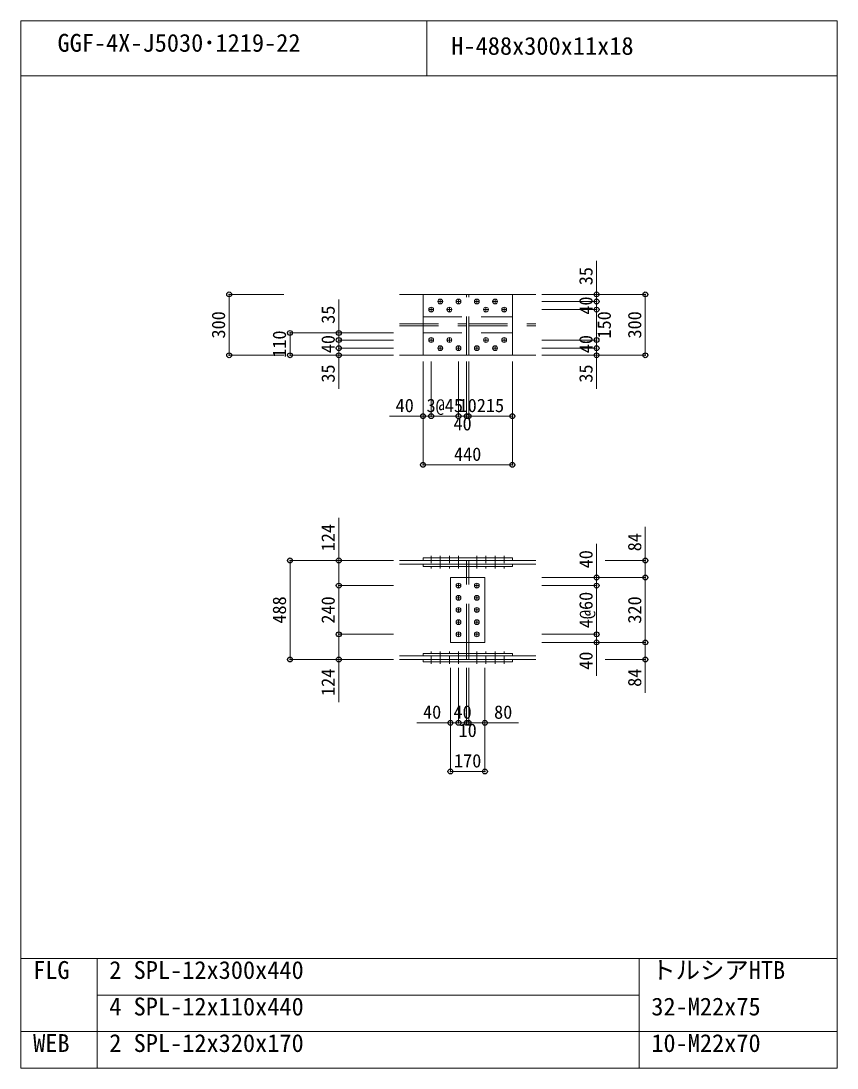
# Model space of a CAD drawing. Units: millimetres, scale not verified. Extents: x -8310 to 8310, y -4800 to 5700.
# Drawn here: x 4290 to 8310, y 540 to 5700 of the extents above; entities that cross this region are included whole.
import ezdxf
from ezdxf.enums import TextEntityAlignment as Align

# ---------------------------------------------------------------- set-up
doc = ezdxf.new("R2010")
doc.units = ezdxf.units.MM
doc.header["$LTSCALE"] = 30
doc.header["$PDMODE"] = 32
doc.header["$PDSIZE"] = 24
doc.linetypes.add('DASHED1', pattern=[1.8, 1.2, -0.6])
doc.linetypes.add('USER2', pattern=[9.525, 6.35, -3.175])
doc.layers.add('0-0', color=7, linetype='Continuous')
doc.layers.add('0-2', color=7, linetype='Continuous')
for name, color, linetype, lineweight in [('0-1', 7, 'Continuous', 18), ('0-5', 7, 'Continuous', 18), ('0-6', 7, 'USER2', 18), ('0-8', 7, 'Continuous', 18), ('0-9', 7, 'Continuous', 18), ('0-A', 7, 'Continuous', 18), ('0-B', 7, 'Continuous', 18)]:
    doc.layers.add(name, color=color, linetype=linetype, lineweight=lineweight)
doc.styles.add('ＭＳ ゴシック', font='')
doc.styles.get('ＭＳ ゴシック').set_extended_font_data('MS Gothic')

msp = doc.modelspace()

# ---------------------------------------------------------------- linework, layer by layer
at = {"layer": '0-0'}
for p in [(5315.5, 4352.5), (7125.5, 4352.5), (7365.5, 4352.5), (7125.5, 4317.5), (7125.5, 4277.5), (5615.5, 4162.5), (5855.5, 4162.5), (5855.5, 4127.5), (7125.5, 4127.5), (5855.5, 4087.5), (7125.5, 4087.5), (5315.5, 4052.5), (5615.5, 4052.5), (5855.5, 4052.5), (7125.5, 4052.5), (7365.5, 4052.5), (6270.5, 3752.5), (6310.5, 3752.5), (6445.5, 3752.5), (6485.5, 3752.5), (6495.5, 3752.5), (6710.5, 3752.5), (6270.5, 3512.5), (6710.5, 3512.5), (5615.5, 3041.5), (5855.5, 3041.5), (7365.5, 3041.5), (7125.5, 2957.5), (7365.5, 2957.5), (5855.5, 2917.5), (7125.5, 2917.5), (5855.5, 2677.5), (7125.5, 2677.5), (7125.5, 2637.5), (7365.5, 2637.5), (5615.5, 2553.5), (5855.5, 2553.5), (7365.5, 2553.5), (6405.5, 2241.5), (6445.5, 2241.5), (6485.5, 2241.5), (6495.5, 2241.5), (6575.5, 2241.5), (6405.5, 2001.5), (6575.5, 2001.5)]:
    msp.add_point(p, dxfattribs=at)
at = {"layer": '0-1'}
for p, q in [((4290, 540), (4290, 5700)), ((4290, 5700), (8310, 5700)), ((6290, 5430), (6290, 5700)), ((8310, 540), (8310, 5700)), ((4290, 5430), (8310, 5430)), ((4290, 1080), (8310, 1080)), ((4665, 540), (4665, 1080)), ((7335, 540), (7335, 1080)), ((4665, 900), (7335, 900)), ((4290, 720), (8310, 720)), ((4290, 540), (8310, 540))]:
    msp.add_line(p, q, dxfattribs=at)
at = {"layer": '0-5'}
for p, q in [((6155.5, 4352.5), (6485.5, 4352.5)), ((6270.5, 4352.5), (6710.5, 4352.5)), ((6270.5, 4052.5), (6270.5, 4352.5)), ((6495.5, 4352.5), (6825.5, 4352.5)), ((6155.5, 4052.5), (6485.5, 4052.5)), ((6495.5, 4052.5), (6825.5, 4052.5)), ((6270.5, 3053.5), (6710.5, 3053.5)), ((6270.5, 3041.5), (6270.5, 3053.5)), ((6155.5, 3041.5), (6485.5, 3041.5)), ((6270.5, 3023.5), (6710.5, 3023.5)), ((6270.5, 3011.5), (6270.5, 3023.5)), ((6485.5, 2957.5), (6485.5, 3011.5)), ((6495.5, 3041.5), (6825.5, 3041.5)), ((6495.5, 3023.5), (6495.5, 3041.5)), ((6495.5, 3023.5), (6825.5, 3023.5)), ((6495.5, 2957.5), (6495.5, 3011.5)), ((6405.5, 2957.5), (6575.5, 2957.5)), ((6405.5, 2637.5), (6405.5, 2957.5)), ((6485.5, 2583.5), (6485.5, 2637.5)), ((6495.5, 2583.5), (6495.5, 2637.5)), ((6270.5, 2583.5), (6485.5, 2583.5)), ((6270.5, 2571.5), (6270.5, 2583.5)), ((6485.5, 2583.5), (6710.5, 2583.5)), ((6710.5, 2571.5), (6710.5, 2583.5)), ((6155.5, 2571.5), (6485.5, 2571.5)), ((6270.5, 2571.5), (6485.5, 2571.5)), ((6270.5, 2553.5), (6485.5, 2553.5)), ((6270.5, 2541.5), (6270.5, 2553.5)), ((6270.5, 2541.5), (6485.5, 2541.5)), ((6485.5, 2571.5), (6710.5, 2571.5)), ((6485.5, 2553.5), (6710.5, 2553.5)), ((6485.5, 2541.5), (6710.5, 2541.5)), ((6495.5, 2553.5), (6825.5, 2553.5)), ((6710.5, 2541.5), (6710.5, 2553.5))]:
    msp.add_line(p, q, dxfattribs=at)
for points in [[(6270.5, 4052.5), (6710.5, 4052.5), (6710.5, 4352.5)], [(6270.5, 3041.5), (6710.5, 3041.5), (6710.5, 3053.5)], [(6155.5, 3023.5), (6485.5, 3023.5), (6485.5, 3041.5)], [(6270.5, 3011.5), (6710.5, 3011.5), (6710.5, 3023.5)], [(6405.5, 2637.5), (6575.5, 2637.5), (6575.5, 2957.5)], [(6155.5, 2553.5), (6485.5, 2553.5), (6485.5, 2571.5)], [(6495.5, 2553.5), (6495.5, 2571.5), (6825.5, 2571.5)]]:
    msp.add_lwpolyline(points, dxfattribs=at)
at = {"layer": '0-6'}
for p, q in [((6270.5, 4352.5), (6710.5, 4352.5)), ((6485.5, 4052.5), (6485.5, 4352.5)), ((6495.5, 4052.5), (6495.5, 4352.5)), ((6270.5, 4242.5), (6710.5, 4242.5)), ((6155.5, 4208), (6485.5, 4208)), ((6155.5, 4197), (6485.5, 4197)), ((6495.5, 4208), (6825.5, 4208)), ((6495.5, 4197), (6825.5, 4197)), ((6270.5, 4162.5), (6710.5, 4162.5)), ((6270.5, 4052.5), (6710.5, 4052.5)), ((6485.5, 3011.5), (6485.5, 3023.5)), ((6495.5, 3011.5), (6495.5, 3023.5)), ((6485.5, 2637.5), (6485.5, 2957.5)), ((6495.5, 2637.5), (6495.5, 2957.5)), ((6485.5, 2571.5), (6485.5, 2583.5)), ((6495.5, 2571.5), (6495.5, 2583.5))]:
    msp.add_line(p, q, dxfattribs=at)
at = {"layer": '0-8'}
for p, q in [((6310.5, 4266.5), (6310.5, 4288.5)), ((6344.5, 4317.5), (6366.5, 4317.5)), ((6355.5, 4306.5), (6355.5, 4328.5)), ((6400.5, 4266.5), (6400.5, 4288.5)), ((6434.5, 4317.5), (6456.5, 4317.5)), ((6445.5, 4306.5), (6445.5, 4328.5)), ((6524.5, 4317.5), (6546.5, 4317.5)), ((6535.5, 4306.5), (6535.5, 4328.5)), ((6580.5, 4266.5), (6580.5, 4288.5)), ((6614.5, 4317.5), (6636.5, 4317.5)), ((6625.5, 4306.5), (6625.5, 4328.5)), ((6670.5, 4266.5), (6670.5, 4288.5)), ((6299.5, 4277.5), (6321.5, 4277.5)), ((6389.5, 4277.5), (6411.5, 4277.5)), ((6569.5, 4277.5), (6591.5, 4277.5)), ((6659.5, 4277.5), (6681.5, 4277.5)), ((6310.5, 4116.5), (6310.5, 4138.5)), ((6400.5, 4116.5), (6400.5, 4138.5)), ((6580.5, 4116.5), (6580.5, 4138.5)), ((6670.5, 4116.5), (6670.5, 4138.5)), ((6299.5, 4127.5), (6321.5, 4127.5)), ((6344.5, 4087.5), (6366.5, 4087.5)), ((6355.5, 4076.5), (6355.5, 4098.5)), ((6389.5, 4127.5), (6411.5, 4127.5)), ((6434.5, 4087.5), (6456.5, 4087.5)), ((6445.5, 4076.5), (6445.5, 4098.5)), ((6524.5, 4087.5), (6546.5, 4087.5)), ((6535.5, 4076.5), (6535.5, 4098.5)), ((6569.5, 4127.5), (6591.5, 4127.5)), ((6614.5, 4087.5), (6636.5, 4087.5)), ((6625.5, 4076.5), (6625.5, 4098.5)), ((6659.5, 4127.5), (6681.5, 4127.5)), ((6434.5, 2917.5), (6456.5, 2917.5)), ((6445.5, 2906.5), (6445.5, 2928.5)), ((6524.5, 2917.5), (6546.5, 2917.5)), ((6535.5, 2906.5), (6535.5, 2928.5)), ((6434.5, 2857.5), (6456.5, 2857.5)), ((6445.5, 2846.5), (6445.5, 2868.5)), ((6524.5, 2857.5), (6546.5, 2857.5)), ((6535.5, 2846.5), (6535.5, 2868.5)), ((6434.5, 2797.5), (6456.5, 2797.5)), ((6445.5, 2786.5), (6445.5, 2808.5)), ((6524.5, 2797.5), (6546.5, 2797.5)), ((6535.5, 2786.5), (6535.5, 2808.5)), ((6434.5, 2737.5), (6456.5, 2737.5)), ((6445.5, 2726.5), (6445.5, 2748.5)), ((6524.5, 2737.5), (6546.5, 2737.5)), ((6535.5, 2726.5), (6535.5, 2748.5)), ((6445.5, 2666.5), (6445.5, 2688.5)), ((6535.5, 2666.5), (6535.5, 2688.5)), ((6434.5, 2677.5), (6456.5, 2677.5)), ((6524.5, 2677.5), (6546.5, 2677.5))]:
    msp.add_line(p, q, dxfattribs=at)
at = {"layer": '0-9', "linetype": 'DASHED1'}
for p, q in [((6310.5, 3063.5), (6310.5, 3001.5)), ((6400.5, 3063.5), (6400.5, 3001.5)), ((6580.5, 3063.5), (6580.5, 3001.5)), ((6670.5, 3063.5), (6670.5, 3001.5)), ((6310.5, 2531.5), (6310.5, 2593.5)), ((6400.5, 2531.5), (6400.5, 2593.5)), ((6580.5, 2531.5), (6580.5, 2593.5)), ((6670.5, 2531.5), (6670.5, 2593.5))]:
    msp.add_line(p, q, dxfattribs=at)
at = {"layer": '0-9'}
for p, q in [((6355.5, 3063.5), (6355.5, 3001.5)), ((6445.5, 3063.5), (6445.5, 3001.5)), ((6535.5, 3063.5), (6535.5, 3001.5)), ((6625.5, 3063.5), (6625.5, 3001.5)), ((6355.5, 2531.5), (6355.5, 2593.5)), ((6445.5, 2531.5), (6445.5, 2593.5)), ((6535.5, 2531.5), (6535.5, 2593.5)), ((6625.5, 2531.5), (6625.5, 2593.5))]:
    msp.add_line(p, q, dxfattribs=at)
at = {"layer": '0-A'}
for p, q in [((5585.5, 4352.5), (5315.5, 4352.5)), ((6855.5, 4352.5), (7125.5, 4352.5)), ((6855.5, 4352.5), (7365.5, 4352.5)), ((6855.5, 4317.5), (7125.5, 4317.5)), ((6855.5, 4277.5), (7125.5, 4277.5)), ((6125.5, 4162.5), (5615.5, 4162.5)), ((6125.5, 4162.5), (5855.5, 4162.5)), ((6125.5, 4127.5), (5855.5, 4127.5)), ((6125.5, 4087.5), (5855.5, 4087.5)), ((5855.5, 3887.5), (5855.5, 4087.5)), ((6855.5, 4127.5), (7125.5, 4127.5)), ((6855.5, 4087.5), (7125.5, 4087.5)), ((7125.5, 3887.5), (7125.5, 4087.5)), ((6125.5, 4052.5), (5855.5, 4052.5)), ((6855.5, 4052.5), (7125.5, 4052.5)), ((6270.5, 4022.5), (6270.5, 3752.5)), ((6270.5, 4022.5), (6270.5, 3512.5)), ((6310.5, 4022.5), (6310.5, 3752.5)), ((6310.5, 4022.5), (6310.5, 3752.5)), ((6445.5, 4022.5), (6445.5, 3752.5)), ((6445.5, 4022.5), (6445.5, 3752.5)), ((6485.5, 4022.5), (6485.5, 3752.5)), ((6485.5, 4022.5), (6485.5, 3752.5)), ((6495.5, 4022.5), (6495.5, 3752.5)), ((6495.5, 4022.5), (6495.5, 3752.5)), ((6710.5, 4022.5), (6710.5, 3752.5)), ((6710.5, 4022.5), (6710.5, 3512.5)), ((6105.5, 3752.5), (6310.5, 3752.5)), ((6310.5, 3752.5), (6445.5, 3752.5)), ((6445.5, 3752.5), (6485.5, 3752.5)), ((6485.5, 3752.5), (6495.5, 3752.5)), ((6495.5, 3752.5), (6710.5, 3752.5)), ((6270.5, 3512.5), (6710.5, 3512.5)), ((6125.5, 3041.5), (5615.5, 3041.5)), ((6125.5, 3041.5), (5855.5, 3041.5)), ((7168, 3041.5), (7365.5, 3041.5)), ((6855.5, 2957.5), (7125.5, 2957.5)), ((6855.5, 2957.5), (7365.5, 2957.5)), ((6125.5, 2917.5), (5855.5, 2917.5)), ((6855.5, 2917.5), (7125.5, 2917.5)), ((6125.5, 2677.5), (5855.5, 2677.5)), ((5855.5, 2343.5), (5855.5, 2677.5)), ((6855.5, 2677.5), (7125.5, 2677.5)), ((6855.5, 2637.5), (7125.5, 2637.5)), ((6855.5, 2637.5), (7365.5, 2637.5)), ((7125.5, 2472.5), (7125.5, 2677.5)), ((7365.5, 2388.5), (7365.5, 2637.5)), ((6125.5, 2553.5), (5855.5, 2553.5)), ((7168, 2553.5), (7365.5, 2553.5)), ((6405.5, 2511.5), (6405.5, 2241.5)), ((6405.5, 2511.5), (6405.5, 2001.5)), ((6445.5, 2511.5), (6445.5, 2241.5)), ((6445.5, 2511.5), (6445.5, 2241.5)), ((6485.5, 2511.5), (6485.5, 2241.5)), ((6485.5, 2511.5), (6485.5, 2241.5)), ((6495.5, 2511.5), (6495.5, 2241.5)), ((6495.5, 2511.5), (6495.5, 2241.5)), ((6575.5, 2511.5), (6575.5, 2241.5)), ((6575.5, 2511.5), (6575.5, 2001.5)), ((6240.5, 2241.5), (6445.5, 2241.5)), ((6445.5, 2241.5), (6485.5, 2241.5)), ((6485.5, 2241.5), (6495.5, 2241.5)), ((6495.5, 2241.5), (6740.5, 2241.5)), ((6405.5, 2001.5), (6575.5, 2001.5))]:
    msp.add_line(p, q, dxfattribs=at)
for points in [[(6855.5, 4317.5), (7125.5, 4317.5), (7125.5, 4517.5)], [(5585.5, 4052.5), (5315.5, 4052.5), (5315.5, 4352.5)], [(6855.5, 4052.5), (7365.5, 4052.5), (7365.5, 4352.5)], [(6125.5, 4127.5), (5855.5, 4127.5), (5855.5, 4327.5)], [(6855.5, 4277.5), (7125.5, 4277.5), (7125.5, 4317.5)], [(6855.5, 4127.5), (7125.5, 4127.5), (7125.5, 4277.5)], [(6125.5, 4052.5), (5615.5, 4052.5), (5615.5, 4162.5)], [(6125.5, 4087.5), (5855.5, 4087.5), (5855.5, 4127.5)], [(6855.5, 4087.5), (7125.5, 4087.5), (7125.5, 4127.5)], [(6125.5, 2917.5), (5855.5, 2917.5), (5855.5, 3251.5)], [(6855.5, 2957.5), (7365.5, 2957.5), (7365.5, 3206.5)], [(6855.5, 2917.5), (7125.5, 2917.5), (7125.5, 3122.5)], [(6125.5, 2553.5), (5615.5, 2553.5), (5615.5, 3041.5)], [(6855.5, 2637.5), (7365.5, 2637.5), (7365.5, 2957.5)], [(6125.5, 2677.5), (5855.5, 2677.5), (5855.5, 2917.5)], [(6855.5, 2677.5), (7125.5, 2677.5), (7125.5, 2917.5)]]:
    msp.add_lwpolyline(points, dxfattribs=at)
at = {"layer": '0-B'}
for centre in [(6310.5, 4277.5), (6355.5, 4317.5), (6400.5, 4277.5), (6445.5, 4317.5), (6535.5, 4317.5), (6580.5, 4277.5), (6625.5, 4317.5), (6670.5, 4277.5), (6310.5, 4127.5), (6400.5, 4127.5), (6580.5, 4127.5), (6670.5, 4127.5), (6355.5, 4087.5), (6445.5, 4087.5), (6535.5, 4087.5), (6625.5, 4087.5), (6445.5, 2917.5), (6535.5, 2917.5), (6445.5, 2857.5), (6535.5, 2857.5), (6445.5, 2797.5), (6535.5, 2797.5), (6445.5, 2737.5), (6535.5, 2737.5), (6445.5, 2677.5), (6535.5, 2677.5)]:
    msp.add_circle(centre, 12, dxfattribs=at)

# ---------------------------------------------------------------- texts
at = {"layer": '0-2', "style": 'ＭＳ ゴシック'}
for s, p in [('GGF-4X-J5030･1219-22', (4470, 5521.8)), ('H-488x300x11x18', (6410, 5506.8)), ('FLG', (4350, 952.8)), ('2', (4725, 952.8)), ('SPL-12x300x440', (4845, 952.8)), ('トルシアHTB', (7395, 952.8)), ('4', (4725, 772.8)), ('SPL-12x110x440', (4845, 772.8)), ('32-M22x75', (7395, 772.8)), ('WEB', (4350, 592.8)), ('2', (4725, 592.8)), ('SPL-12x320x170', (4845, 592.8)), ('10-M22x70', (7395, 592.8))]:
    msp.add_text(s, height=87.98, dxfattribs=at).set_placement(p, align=Align.BOTTOM_LEFT)
at = {"layer": '0-A', "style": 'ＭＳ ゴシック'}
for s, p in [('35', (7125.5, 4397.5)), ('40', (7125.5, 4252.5)), ('35', (5855.5, 4207.5)), ('300', (5315.5, 4135)), ('150', (7215.5, 4135)), ('300', (7365.5, 4135)), ('110', (5615.5, 4040)), ('40', (5855.5, 4062.5)), ('40', (7125.5, 4062.5)), ('35', (5855.5, 3917.5)), ('35', (7125.5, 3917.5)), ('124', (5855.5, 3086.5)), ('84', (7365.5, 3086.5)), ('40', (7125.5, 3002.5)), ('488', (5615.5, 2730)), ('240', (5855.5, 2730)), ('4@60', (7125.5, 2707.5)), ('320', (7365.5, 2730)), ('40', (7125.5, 2502.5)), ('124', (5855.5, 2373.5)), ('84', (7365.5, 2418.5))]:
    msp.add_text(s, height=65.98, rotation=90, dxfattribs=at).set_placement(p, align=Align.BOTTOM_LEFT)
for s, p in [('40', (6135.5, 3752.5)), ('3@45', (6288, 3752.5)), ('10', (6445.5, 3752.5)), ('215', (6535.5, 3752.5)), ('40', (6420.5, 3662.5)), ('440', (6423, 3512.5)), ('40', (6270.5, 2241.5)), ('40', (6420.5, 2241.5)), ('80', (6620.5, 2241.5)), ('10', (6445.5, 2151.5)), ('170', (6423, 2001.5))]:
    msp.add_text(s, height=65.98, dxfattribs=at).set_placement(p, align=Align.BOTTOM_LEFT)

doc.saveas('drawing.dxf')
